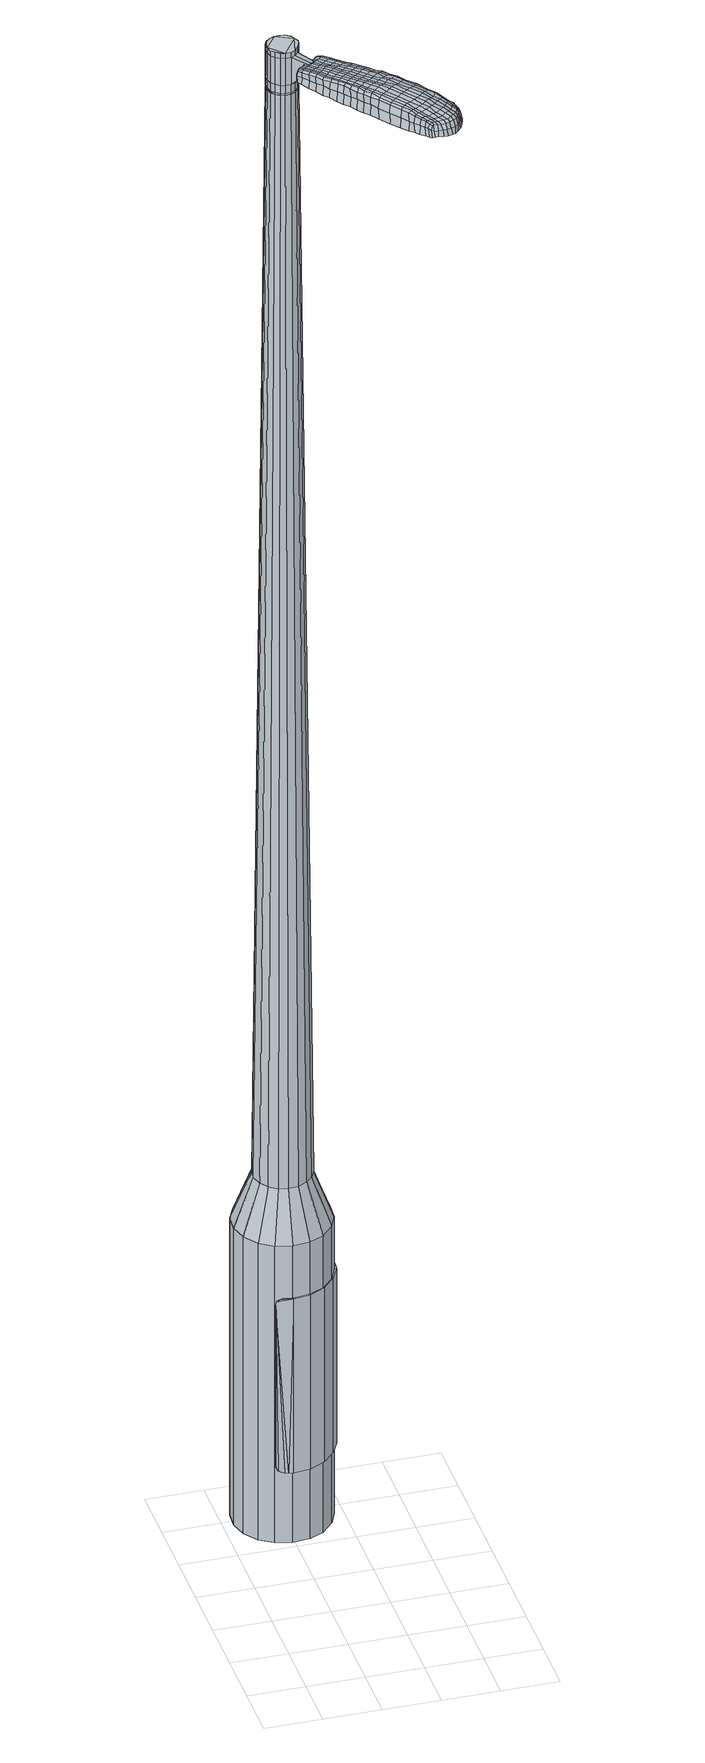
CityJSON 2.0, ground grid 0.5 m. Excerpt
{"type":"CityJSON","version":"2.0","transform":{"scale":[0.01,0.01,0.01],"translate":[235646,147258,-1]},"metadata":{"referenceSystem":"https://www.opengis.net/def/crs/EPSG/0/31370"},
"CityObjects":{
"object1":{"type":"GenericCityObject","attributes":{"cluster":424,"mean_distance_to_centroid":0.169,"new_centroid_x":235646.49,"new_centroid_y":147260.49,"mean_distance_to_camera":10.7,"H1":9.92,"H2":9.66,"Z_final":113.15,"cluster2":-1,"proj_x":235642.18,"proj_y":147263.6,"id_line":65070,"bearing_l":35.85,"distance":5.31,"orientation":"right","G_obj":305.85},"geometry":[{"type":"MultiSurface","lod":"2","boundaries":[[[0,1,2,3]],[[1,4,5,2]],[[4,6,7,5]],[[6,8,9,7]],[[8,10,11,9]],[[10,12,13,11]],[[12,14,15,13]],[[14,16,17,15]],[[16,18,19,17]],[[18,20,21,19]],[[20,22,23,21]],[[22,24,25,23]],[[24,26,27,25]],[[26,28,29,27]],[[28,30,31,29]],[[30,32,33,31]],[[32,34,35,33]],[[34,0,3,35]],[[36,37,38,39]],[[38,40,41,42]],[[41,43,42]],[[42,44,45,46]],[[45,47,46]],[[46,48,49,50]],[[49,51,50]],[[42,46,50,38]],[[50,52,39,38]],[[53,36,39]],[[2,5,7,35]],[[7,9,11,15]],[[11,13,15]],[[15,17,19,23]],[[19,21,23]],[[23,25,27,31]],[[27,29,31]],[[15,23,31,7]],[[31,33,35,7]],[[3,2,35]],[[1,0,54,55]],[[0,34,56,54]],[[34,32,57,56]],[[32,30,58,57]],[[30,28,59,58]],[[28,26,60,59]],[[26,24,61,60]],[[24,22,62,61]],[[22,20,63,62]],[[20,18,64,63]],[[18,16,65,64]],[[16,14,66,65]],[[14,12,67,66]],[[12,10,68,67]],[[10,8,69,68]],[[8,6,70,69]],[[6,4,71,70]],[[4,1,55,71]],[[55,54,72,73]],[[54,56,74,72]],[[56,57,75,74]],[[57,58,76,75]],[[58,59,77,76]],[[59,60,78,77]],[[60,61,79,78]],[[61,62,80,79]],[[62,63,81,80]],[[63,64,82,81]],[[64,65,83,82]],[[65,66,84,83]],[[66,67,85,84]],[[67,68,86,85]],[[68,69,87,86]],[[69,70,88,87]],[[70,71,89,88]],[[71,55,73,89]],[[90,91,92,93]],[[74,94,91,90]],[[75,95,94,74]],[[96,97,95,75]],[[77,98,97,96]],[[99,100,98,77]],[[101,102,100,99]],[[103,104,102,101]],[[81,105,104,103]],[[106,107,105,81]],[[108,109,107,106]],[[110,111,109,108]],[[85,112,111,110]],[[113,114,112,85]],[[87,115,114,113]],[[116,117,115,87]],[[89,118,117,116]],[[93,92,118,89]],[[119,120,121,122]],[[123,119,122,124]],[[125,123,124,126]],[[127,125,126,128]],[[129,127,128,130]],[[131,129,130,132]],[[133,131,132,134]],[[135,133,134,136]],[[137,135,136,138]],[[139,137,138,140]],[[141,139,140,142]],[[143,141,142,144]],[[145,143,144,146]],[[147,145,146,148]],[[149,147,148,150]],[[151,149,150,152]],[[73,72,90,93]],[[72,74,90]],[[76,96,75]],[[76,77,96]],[[78,99,77]],[[78,79,101,99]],[[79,80,103,101]],[[80,81,103]],[[82,106,81]],[[82,83,108,106]],[[83,84,110,108]],[[84,85,110]],[[86,113,85]],[[86,87,113]],[[88,116,87]],[[88,89,116]],[[73,93,89]],[[153,154,92,91]],[[154,118,92]],[[155,117,118]],[[155,115,117]],[[156,114,115]],[[156,112,114]],[[157,111,112]],[[157,158,109,111]],[[158,159,107,109]],[[159,105,107]],[[160,104,105]],[[160,161,102,104]],[[161,162,100,102]],[[162,98,100]],[[163,97,98]],[[163,95,97]],[[153,91,94]],[[39,52,151,164]],[[154,153,165,152]],[[53,39,164,120]],[[153,94,121,165]],[[36,53,120,119]],[[94,95,122,121]],[[37,36,119,123]],[[95,163,124,122]],[[38,37,123,125]],[[163,98,126,124]],[[40,38,125,127]],[[98,162,128,126]],[[41,40,127,129]],[[162,161,130,128]],[[43,41,129,131]],[[161,160,132,130]],[[42,43,131,133]],[[160,105,134,132]],[[44,42,133,135]],[[105,159,136,134]],[[45,44,135,137]],[[159,158,138,136]],[[47,45,137,139]],[[158,157,140,138]],[[46,47,139,141]],[[157,112,142,140]],[[48,46,141,143]],[[112,156,144,142]],[[49,48,143,145]],[[156,115,146,144]],[[51,49,145,147]],[[115,155,148,146]],[[50,51,147,149]],[[155,118,150,148]],[[52,50,149,151]],[[118,154,152,150]],[[151,152,166,167]],[[152,165,168,166]],[[165,121,169,168]],[[121,120,170,169]],[[120,164,171,170]],[[164,151,167,171]],[[172,173,174,175]],[[176,172,175,177]],[[172,176,178,179]],[[173,172,179,180]],[[181,182,183,184]],[[185,181,184,186]],[[181,185,187,188]],[[182,181,188,189]],[[190,191,192,193]],[[194,190,193,195]],[[190,194,196,197]],[[191,190,197,198]],[[199,200,201,202]],[[203,199,202,204]],[[199,203,205,206]],[[200,199,206,207]],[[208,209,210,211]],[[212,208,211,213]],[[208,212,214,215]],[[209,208,215,216]],[[217,218,219,220]],[[221,217,220,222]],[[217,221,223,224]],[[218,217,224,225]],[[226,227,228,229]],[[218,226,229,219]],[[226,218,225,230]],[[227,226,230,231]],[[232,233,234,235]],[[227,232,235,228]],[[232,227,231,236]],[[233,232,236,237]],[[238,176,177,239]],[[233,238,239,234]],[[238,233,237,240]],[[176,238,240,178]],[[241,242,243,244]],[[245,241,244,246]],[[241,245,247,248]],[[242,241,248,249]],[[250,251,252,253]],[[242,250,253,243]],[[250,242,249,254]],[[251,250,254,255]],[[256,257,258,259]],[[251,256,259,252]],[[256,251,255,260]],[[257,256,260,261]],[[262,263,264,265]],[[257,262,265,258]],[[262,257,261,266]],[[263,262,266,267]],[[268,173,180,269]],[[263,268,269,264]],[[268,263,267,270]],[[173,268,270,174]],[[271,272,273,274]],[[275,271,274,276]],[[271,275,277,278]],[[272,271,278,279]],[[280,281,282,283]],[[272,280,283,273]],[[280,272,279,284]],[[281,280,284,285]],[[286,287,288,289]],[[281,286,289,282]],[[286,281,285,290]],[[287,286,290,291]],[[292,185,186,293]],[[287,292,293,288]],[[292,287,291,294]],[[185,292,294,187]],[[295,296,297,298]],[[299,295,298,300]],[[295,299,301,302]],[[296,295,302,303]],[[304,305,306,307]],[[296,304,307,297]],[[304,296,303,308]],[[305,304,308,309]],[[310,311,312,313]],[[305,310,313,306]],[[310,305,309,314]],[[311,310,314,315]],[[316,317,318,319]],[[311,316,319,312]],[[316,311,315,320]],[[317,316,320,321]],[[322,182,189,323]],[[317,322,323,318]],[[322,317,321,324]],[[182,322,324,183]],[[325,211,210,326]],[[327,325,326,328]],[[325,327,329,330]],[[211,325,330,213]],[[331,327,328,332]],[[333,331,332,334]],[[331,333,335,336]],[[327,331,336,329]],[[337,333,334,338]],[[339,337,338,340]],[[337,339,341,342]],[[333,337,342,335]],[[343,339,340,344]],[[345,343,344,346]],[[343,345,347,348]],[[339,343,348,341]],[[349,345,346,350]],[[200,349,350,201]],[[349,200,207,351]],[[345,349,351,347]],[[352,353,198,197]],[[354,352,197,196]],[[352,354,355,356]],[[353,352,356,357]],[[358,359,357,356]],[[360,358,356,355]],[[358,360,361,362]],[[359,358,362,363]],[[364,365,363,362]],[[366,364,362,361]],[[364,366,367,368]],[[365,364,368,369]],[[370,371,369,368]],[[372,370,368,367]],[[370,372,205,203]],[[371,370,203,204]],[[373,374,375,376]],[[275,373,376,277]],[[373,275,276,377]],[[374,373,377,378]],[[379,194,195,380]],[[374,379,380,375]],[[379,374,378,381]],[[194,379,381,196]],[[382,383,384,385]],[[221,382,385,223]],[[382,221,222,386]],[[383,382,386,387]],[[388,389,390,391]],[[383,388,391,384]],[[388,383,387,392]],[[389,388,392,393]],[[394,191,198,395]],[[389,394,395,390]],[[394,389,393,396]],[[191,394,396,192]],[[397,398,399,400]],[[179,397,400,180]],[[397,179,178,401]],[[398,397,401,402]],[[403,404,405,406]],[[398,403,406,399]],[[403,398,402,407]],[[404,403,407,408]],[[409,202,201,410]],[[404,409,410,405]],[[409,404,408,411]],[[202,409,411,204]],[[412,413,414,415]],[[184,412,415,186]],[[412,184,183,416]],[[413,412,416,417]],[[418,206,205,419]],[[413,418,419,414]],[[418,413,417,420]],[[206,418,420,207]],[[421,422,423,424]],[[299,421,424,301]],[[421,299,300,425]],[[422,421,425,426]],[[427,212,213,428]],[[422,427,428,423]],[[427,422,426,429]],[[212,427,429,214]],[[430,431,432,433]],[[245,430,433,247]],[[430,245,246,434]],[[431,430,434,435]],[[436,437,438,439]],[[431,436,439,432]],[[436,431,435,440]],[[437,436,440,441]],[[442,209,216,443]],[[437,442,443,438]],[[442,437,441,444]],[[209,442,444,210]],[[445,446,435,434]],[[244,445,434,246]],[[445,244,243,447]],[[446,445,447,448]],[[449,450,441,440]],[[446,449,440,435]],[[449,446,448,451]],[[450,449,451,452]],[[453,326,210,444]],[[450,453,444,441]],[[453,450,452,454]],[[326,453,454,328]],[[455,456,457,458]],[[302,455,458,303]],[[455,302,301,424]],[[456,455,424,423]],[[459,330,329,460]],[[456,459,460,457]],[[459,456,423,428]],[[330,459,428,213]],[[461,462,448,447]],[[253,461,447,243]],[[461,253,252,463]],[[462,461,463,464]],[[465,466,452,451]],[[462,465,451,448]],[[465,462,464,467]],[[466,465,467,468]],[[469,332,328,454]],[[466,469,454,452]],[[469,466,468,470]],[[332,469,470,334]],[[471,472,473,474]],[[308,471,474,309]],[[471,308,303,458]],[[472,471,458,457]],[[475,336,335,476]],[[472,475,476,473]],[[475,472,457,460]],[[336,475,460,329]],[[477,478,464,463]],[[259,477,463,252]],[[477,259,258,479]],[[478,477,479,480]],[[481,482,468,467]],[[478,481,467,464]],[[481,478,480,483]],[[482,481,483,484]],[[485,338,334,470]],[[482,485,470,468]],[[485,482,484,486]],[[338,485,486,340]],[[487,488,489,490]],[[314,487,490,315]],[[487,314,309,474]],[[488,487,474,473]],[[491,342,341,492]],[[488,491,492,489]],[[491,488,473,476]],[[342,491,476,335]],[[493,494,480,479]],[[265,493,479,258]],[[493,265,264,495]],[[494,493,495,496]],[[497,498,484,483]],[[494,497,483,480]],[[497,494,496,499]],[[498,497,499,500]],[[501,344,340,486]],[[498,501,486,484]],[[501,498,500,502]],[[344,501,502,346]],[[503,504,505,506]],[[320,503,506,321]],[[503,320,315,490]],[[504,503,490,489]],[[507,348,347,508]],[[504,507,508,505]],[[507,504,489,492]],[[348,507,492,341]],[[509,510,496,495]],[[269,509,495,264]],[[509,269,180,400]],[[510,509,400,399]],[[511,512,500,499]],[[510,511,499,496]],[[511,510,399,406]],[[512,511,406,405]],[[513,350,346,502]],[[512,513,502,500]],[[513,512,405,410]],[[350,513,410,201]],[[514,515,417,416]],[[324,514,416,183]],[[514,324,321,506]],[[515,514,506,505]],[[516,351,207,420]],[[515,516,420,417]],[[516,515,505,508]],[[351,516,508,347]],[[517,518,378,377]],[[274,517,377,276]],[[517,274,273,519]],[[518,517,519,520]],[[521,354,196,381]],[[518,521,381,378]],[[521,518,520,522]],[[354,521,522,355]],[[523,524,525,526]],[[224,523,526,225]],[[523,224,223,385]],[[524,523,385,384]],[[527,528,529,530]],[[524,527,530,525]],[[527,524,384,391]],[[528,527,391,390]],[[531,353,357,532]],[[528,531,532,529]],[[531,528,390,395]],[[353,531,395,198]],[[533,534,520,519]],[[283,533,519,273]],[[533,283,282,535]],[[534,533,535,536]],[[537,360,355,522]],[[534,537,522,520]],[[537,534,536,538]],[[360,537,538,361]],[[539,540,541,542]],[[230,539,542,231]],[[539,230,225,526]],[[540,539,526,525]],[[543,544,545,546]],[[540,543,546,541]],[[543,540,525,530]],[[544,543,530,529]],[[547,359,363,548]],[[544,547,548,545]],[[547,544,529,532]],[[359,547,532,357]],[[549,550,536,535]],[[289,549,535,282]],[[549,289,288,551]],[[550,549,551,552]],[[553,366,361,538]],[[550,553,538,536]],[[553,550,552,554]],[[366,553,554,367]],[[555,556,557,558]],[[236,555,558,237]],[[555,236,231,542]],[[556,555,542,541]],[[559,560,561,562]],[[556,559,562,557]],[[559,556,541,546]],[[560,559,546,545]],[[563,365,369,564]],[[560,563,564,561]],[[563,560,545,548]],[[365,563,548,363]],[[565,566,552,551]],[[293,565,551,288]],[[565,293,186,415]],[[566,565,415,414]],[[567,372,367,554]],[[566,567,554,552]],[[567,566,414,419]],[[372,567,419,205]],[[568,569,402,401]],[[240,568,401,178]],[[568,240,237,558]],[[569,568,558,557]],[[570,571,408,407]],[[569,570,407,402]],[[570,569,557,562]],[[571,570,562,561]],[[572,371,204,411]],[[571,572,411,408]],[[572,571,561,564]],[[371,572,564,369]],[[573,574,575,576]],[[576,575,577,578]],[[579,577,575,580]],[[580,575,574,581]],[[582,583,584,585]],[[585,584,586,587]],[[588,586,584,589]],[[589,584,583,590]],[[591,592,593,594]],[[594,593,595,596]],[[597,595,593,598]],[[598,593,592,599]],[[600,601,602,603]],[[603,602,604,605]],[[606,604,602,607]],[[607,602,601,608]],[[609,610,611,612]],[[612,611,613,614]],[[615,613,611,616]],[[616,611,610,617]],[[618,619,620,621]],[[621,620,622,623]],[[624,622,620,625]],[[625,620,619,626]],[[627,628,629,630]],[[630,629,619,618]],[[626,619,629,631]],[[631,629,628,632]],[[633,634,635,636]],[[636,635,628,627]],[[632,628,635,637]],[[637,635,634,638]],[[578,577,639,640]],[[640,639,634,633]],[[638,634,639,641]],[[641,639,577,579]],[[642,643,644,645]],[[645,644,646,647]],[[648,646,644,649]],[[649,644,643,650]],[[651,652,653,654]],[[654,653,643,642]],[[650,643,653,655]],[[655,653,652,656]],[[657,658,659,660]],[[660,659,652,651]],[[656,652,659,661]],[[661,659,658,662]],[[663,664,665,666]],[[666,665,658,657]],[[662,658,665,667]],[[667,665,664,668]],[[581,574,669,670]],[[670,669,664,663]],[[668,664,669,671]],[[671,669,574,573]],[[672,673,674,675]],[[675,674,676,677]],[[678,676,674,679]],[[679,674,673,680]],[[681,682,683,684]],[[684,683,673,672]],[[680,673,683,685]],[[685,683,682,686]],[[687,688,689,690]],[[690,689,682,681]],[[686,682,689,691]],[[691,689,688,692]],[[587,586,693,694]],[[694,693,688,687]],[[692,688,693,695]],[[695,693,586,588]],[[696,697,698,699]],[[699,698,700,701]],[[702,700,698,703]],[[703,698,697,704]],[[705,706,707,708]],[[708,707,697,696]],[[704,697,707,709]],[[709,707,706,710]],[[711,712,713,714]],[[714,713,706,705]],[[710,706,713,715]],[[715,713,712,716]],[[717,718,719,720]],[[720,719,712,711]],[[716,712,719,721]],[[721,719,718,722]],[[590,583,723,724]],[[724,723,718,717]],[[722,718,723,725]],[[725,723,583,582]],[[609,612,726,727]],[[727,726,728,729]],[[730,728,726,170]],[[170,726,612,614]],[[729,728,731,732]],[[732,731,733,734]],[[735,733,731,736]],[[736,731,728,730]],[[734,733,737,738]],[[738,737,739,740]],[[741,739,737,742]],[[742,737,733,735]],[[740,739,743,744]],[[744,743,745,746]],[[747,745,743,748]],[[748,743,739,741]],[[746,745,749,750]],[[750,749,601,600]],[[608,601,749,751]],[[751,749,745,747]],[[599,752,753,598]],[[598,753,754,597]],[[755,754,753,756]],[[756,753,752,757]],[[757,758,759,756]],[[756,759,760,755]],[[761,760,759,762]],[[762,759,758,763]],[[763,764,765,762]],[[762,765,766,761]],[[767,766,765,768]],[[768,765,764,769]],[[769,770,771,768]],[[768,771,772,767]],[[606,772,771,604]],[[604,771,770,605]],[[773,774,775,776]],[[776,775,676,678]],[[677,676,775,777]],[[777,775,774,778]],[[596,595,779,780]],[[780,779,774,773]],[[778,774,779,781]],[[781,779,595,597]],[[782,783,784,785]],[[785,784,622,624]],[[623,622,784,786]],[[786,784,783,787]],[[788,789,790,791]],[[791,790,783,782]],[[787,783,790,792]],[[792,790,789,793]],[[599,592,794,795]],[[795,794,789,788]],[[793,789,794,796]],[[796,794,592,591]],[[797,798,799,800]],[[800,799,580,581]],[[579,580,799,801]],[[801,799,798,802]],[[803,804,805,806]],[[806,805,798,797]],[[802,798,805,807]],[[807,805,804,808]],[[600,603,809,810]],[[810,809,804,803]],[[808,804,809,811]],[[811,809,603,605]],[[812,813,814,815]],[[815,814,585,587]],[[582,585,814,816]],[[816,814,813,817]],[[606,607,818,819]],[[819,818,813,812]],[[817,813,818,820]],[[820,818,607,608]],[[821,822,823,824]],[[824,823,700,702]],[[701,700,823,825]],[[825,823,822,826]],[[614,613,827,828]],[[828,827,822,821]],[[826,822,827,829]],[[829,827,613,615]],[[830,831,832]],[[832,831,646,648]],[[647,646,831,833]],[[833,831,830,834]],[[835,836,837,838]],[[838,837,830,832]],[[834,830,837,839]],[[839,837,836,840]],[[617,610,841,842]],[[842,841,836,835]],[[840,836,841,843]],[[843,841,610,609]],[[834,844,833]],[[833,844,645,647]],[[642,645,844,845]],[[845,844,846]],[[840,847,848,839]],[[839,848,844,834]],[[846,844,848,849]],[[849,848,847,850]],[[609,727,167,843]],[[843,167,847,840]],[[850,847,167,851]],[[851,167,727,729]],[[852,853,854,855]],[[855,854,703,704]],[[702,703,854,824]],[[824,854,853,821]],[[730,170,856,857]],[[857,856,853,852]],[[821,853,856,828]],[[828,856,170,614]],[[846,858,845]],[[845,858,654,642]],[[651,654,858,859]],[[850,860,861,849]],[[849,861,858,846]],[[859,858,861,862]],[[862,861,860,863]],[[729,732,864,851]],[[851,864,860,850]],[[863,860,864,865]],[[865,864,732,734]],[[866,867,868,869]],[[869,868,709,710]],[[704,709,868,855]],[[855,868,867,852]],[[735,736,870,871]],[[871,870,867,866]],[[852,867,870,857]],[[857,870,736,730]],[[872,873,859]],[[859,873,660,651]],[[657,660,873,874]],[[874,873,872,875]],[[863,876,877,862]],[[862,877,872,859]],[[875,872,877,878]],[[878,877,876,879]],[[734,738,880,865]],[[865,880,876,863]],[[879,876,880,881]],[[881,880,738,740]],[[882,883,884,885]],[[885,884,715,716]],[[710,715,884,869]],[[869,884,883,866]],[[741,742,886,887]],[[887,886,883,882]],[[866,883,886,871]],[[871,886,742,735]],[[875,888,889,874]],[[874,889,666,657]],[[663,666,889,890]],[[890,889,888,891]],[[879,892,893,878]],[[878,893,888,875]],[[891,888,893,894]],[[894,893,892,895]],[[740,744,896,881]],[[881,896,892,879]],[[895,892,896,897]],[[897,896,744,746]],[[898,899,900,901]],[[901,900,721,722]],[[716,721,900,885]],[[885,900,899,882]],[[747,748,902,903]],[[903,902,899,898]],[[882,899,902,887]],[[887,902,748,741]],[[891,904,905,890]],[[890,905,670,663]],[[581,670,905,800]],[[800,905,904,797]],[[895,906,907,894]],[[894,907,904,891]],[[797,904,907,806]],[[806,907,906,803]],[[746,750,908,897]],[[897,908,906,895]],[[803,906,908,810]],[[810,908,750,600]],[[817,909,910,816]],[[816,910,725,582]],[[722,725,910,901]],[[901,910,909,898]],[[608,751,911,820]],[[820,911,909,817]],[[898,909,911,903]],[[903,911,751,747]],[[778,912,913,777]],[[777,913,675,677]],[[672,675,913,914]],[[914,913,912,915]],[[597,754,916,781]],[[781,916,912,778]],[[915,912,916,917]],[[917,916,754,755]],[[918,919,920,921]],[[921,920,625,626]],[[624,625,920,785]],[[785,920,919,782]],[[922,923,924,925]],[[925,924,919,918]],[[782,919,924,791]],[[791,924,923,788]],[[757,752,926,927]],[[927,926,923,922]],[[788,923,926,795]],[[795,926,752,599]],[[915,928,929,914]],[[914,929,684,672]],[[681,684,929,930]],[[930,929,928,931]],[[755,760,932,917]],[[917,932,928,915]],[[931,928,932,933]],[[933,932,760,761]],[[934,935,936,937]],[[937,936,631,632]],[[626,631,936,921]],[[921,936,935,918]],[[938,939,940,941]],[[941,940,935,934]],[[918,935,940,925]],[[925,940,939,922]],[[763,758,942,943]],[[943,942,939,938]],[[922,939,942,927]],[[927,942,758,757]],[[931,944,945,930]],[[930,945,690,681]],[[687,690,945,946]],[[946,945,944,947]],[[761,766,948,933]],[[933,948,944,931]],[[947,944,948,949]],[[949,948,766,767]],[[950,951,952,953]],[[953,952,637,638]],[[632,637,952,937]],[[937,952,951,934]],[[954,955,956,957]],[[957,956,951,950]],[[934,951,956,941]],[[941,956,955,938]],[[769,764,958,959]],[[959,958,955,954]],[[938,955,958,943]],[[943,958,764,763]],[[947,960,961,946]],[[946,961,694,687]],[[587,694,961,815]],[[815,961,960,812]],[[767,772,962,949]],[[949,962,960,947]],[[812,960,962,819]],[[819,962,772,606]],[[802,963,964,801]],[[801,964,641,579]],[[638,641,964,953]],[[953,964,963,950]],[[808,965,966,807]],[[807,966,963,802]],[[950,963,966,957]],[[957,966,965,954]],[[605,770,967,811]],[[811,967,965,808]],[[954,965,967,959]],[[959,967,770,769]],[[573,576,175,174]],[[576,578,177,175]],[[588,589,188,187]],[[589,590,189,188]],[[591,594,193,192]],[[594,596,195,193]],[[615,616,215,214]],[[616,617,216,215]],[[618,621,220,219]],[[621,623,222,220]],[[627,630,229,228]],[[630,618,219,229]],[[633,636,235,234]],[[636,627,228,235]],[[578,640,239,177]],[[640,633,234,239]],[[648,649,248,247]],[[649,650,249,248]],[[650,655,254,249]],[[655,656,255,254]],[[656,661,260,255]],[[661,662,261,260]],[[662,667,266,261]],[[667,668,267,266]],[[668,671,270,267]],[[671,573,174,270]],[[678,679,278,277]],[[679,680,279,278]],[[680,685,284,279]],[[685,686,285,284]],[[686,691,290,285]],[[691,692,291,290]],[[692,695,294,291]],[[695,588,187,294]],[[696,699,298,297]],[[699,701,300,298]],[[705,708,307,306]],[[708,696,297,307]],[[711,714,313,312]],[[714,705,306,313]],[[717,720,319,318]],[[720,711,312,319]],[[590,724,323,189]],[[724,717,318,323]],[[773,776,376,375]],[[776,678,277,376]],[[596,780,380,195]],[[780,773,375,380]],[[623,786,386,222]],[[786,787,387,386]],[[787,792,392,387]],[[792,793,393,392]],[[793,796,396,393]],[[796,591,192,396]],[[701,825,425,300]],[[825,826,426,425]],[[826,829,429,426]],[[829,615,214,429]],[[832,433,432]],[[832,648,247,433]],[[835,838,439,438]],[[838,832,432,439]],[[617,842,443,216]],[[842,835,438,443]],[[968,969,970,971]],[[972,973,971,970]],[[974,975,976,977]],[[978,979,980,981]],[[969,982,983,970]],[[984,972,970,983]],[[985,974,977,986]],[[987,988,979,978]],[[982,989,990,983]],[[990,991,984,983]],[[992,985,986,993]],[[994,988,987,995]],[[989,996,997,990]],[[997,998,991,990]],[[999,992,993,1000]],[[1001,994,995,1002]],[[1003,1004,1005,1006]],[[1007,1008,1004,1003]],[[1007,1009,1010,1008]],[[1009,1011,1012,1010]],[[1013,1014,1015,1016]],[[1017,1018,1014,1013]],[[1019,1020,1018,1017]],[[1021,1022,1020,1019]],[[1016,1005,1004,1013]],[[1013,1004,1008,1017]],[[1008,1010,1019,1017]],[[1010,1012,1021,1019]],[[977,976,973,972]],[[986,977,972,984]],[[991,993,986,984]],[[998,1000,993,991]],[[978,981,975,974]],[[987,978,974,985]],[[995,987,985,992]],[[1002,995,992,999]],[[979,1003,1006,980]],[[988,1007,1003,979]],[[1009,1007,988,994]],[[1011,1009,994,1001]],[[1023,1024,1025,1026]],[[1025,1027,1028,1029]],[[1025,1029,1030,1031]],[[1025,1031,1026]],[[1032,1023,1026,1033]],[[1034,1033,1026,1035]],[[1036,1035,1026]],[[1037,1025,1024,1038]],[[1039,1037,1038,1040]],[[1041,1039,1040,1042]],[[1043,1041,1042,1044]],[[1045,1043,1044,1046]],[[1046,1047,1048,1049]],[[1046,1049,1050,1051]],[[1046,1051,1052,1053]],[[1052,1054,1055,1056]],[[1052,1056,1057,1058]],[[1052,1058,1053]],[[1046,1053,1045]],[[1059,1060,1024,1023]],[[1061,1062,1027,1025]],[[1063,1064,1036,1026]],[[1060,1065,1038,1024]],[[1066,1061,1025,1037]],[[1065,1067,1040,1038]],[[1068,1066,1037,1039]],[[1067,1069,1042,1040]],[[1070,1068,1039,1041]],[[1069,1071,1044,1042]],[[1072,1070,1041,1043]],[[1071,1073,1046,1044]],[[1074,1072,1043,1045]],[[1073,1075,1047,1046]],[[1076,1077,1054,1052]],[[1078,1074,1045,1053]],[[1048,1047,1075,1079]],[[1049,1048,1079,1080]],[[1050,1049,1080,1081]],[[1051,1050,1081,1082]],[[1052,1051,1082,1076]],[[1083,1059,1023,1032]],[[1084,1083,1032,1033]],[[1085,1084,1033,1034]],[[1086,1085,1034,1035]],[[1064,1086,1035,1036]],[[1028,1027,1062,1087]],[[1055,1054,1077,1088]],[[1029,1028,1087,1089]],[[1030,1029,1089,1090]],[[1031,1030,1090,1091]],[[1026,1031,1091,1063]],[[1056,1055,1088,1092]],[[1057,1056,1092,1093]],[[1058,1057,1093,1094]],[[1053,1058,1094,1078]]]}]}
},
"vertices":[
[76,214,384],[63,208,384],[63,208,96],[76,214,96],[48,206,384],[48,206,96],[34,210,384],[34,210,96],[22,218,384],[22,218,96],[13,230,384],[13,230,96],[9,244,384],[9,244,96],[10,259,384],[10,259,96],[16,272,384],[16,272,96],[26,283,384],[26,283,96],[40,289,384],[40,289,96],[54,290,384],[54,290,96],[69,287,384],[69,287,96],[81,279,384],[81,279,96],[89,267,384],[89,267,96],[93,253,384],[93,253,96],[92,238,384],[92,238,96],[86,225,384],[86,225,96],[64,245,1524],[65,250,1524],[63,254,1524],[59,237,1524],[61,258,1524],[57,261,1524],[48,261,1524],[52,262,1524],[43,259,1524],[40,256,1524],[38,247,1524],[38,252,1524],[39,242,1524],[42,239,1524],[50,235,1524],[46,236,1524],[55,235,1524],[62,241,1524],[66,228,429],[58,224,429],[72,234,429],[76,242,429],[76,251,429],[74,259,429],[69,266,429],[62,271,429],[53,273,429],[44,273,429],[36,269,429],[30,262,429],[27,254,429],[26,246,429],[29,237,429],[34,230,429],[41,225,429],[49,223,429],[59,237,1483],[55,235,1483],[62,241,1483],[64,245,1483],[65,250,1483],[63,254,1483],[61,258,1483],[57,261,1483],[52,262,1483],[48,261,1483],[43,259,1483],[40,256,1483],[38,252,1483],[38,247,1483],[39,242,1483],[42,239,1483],[46,236,1483],[50,235,1483],[59,238,1483],[59,238,1485],[55,236,1485],[55,236,1483],[62,241,1485],[64,245,1485],[64,250,1483],[64,250,1485],[63,254,1485],[60,258,1483],[60,258,1485],[56,260,1483],[56,260,1485],[52,261,1483],[52,261,1485],[48,261,1485],[44,259,1483],[44,259,1485],[41,255,1483],[41,255,1485],[39,251,1483],[39,251,1485],[38,247,1485],[40,243,1483],[40,243,1485],[42,239,1485],[46,237,1483],[46,237,1485],[50,235,1485],[64,245,1519],[62,241,1519],[62,241,1493],[64,245,1493],[65,250,1519],[65,250,1493],[63,254,1519],[63,254,1493],[61,258,1519],[61,258,1493],[57,261,1519],[57,261,1493],[52,262,1519],[52,262,1493],[48,261,1519],[48,261,1493],[43,259,1519],[43,259,1493],[40,256,1519],[40,256,1493],[38,252,1519],[38,252,1493],[38,247,1519],[38,247,1493],[39,242,1519],[39,242,1493],[42,239,1519],[42,239,1493],[46,236,1519],[46,236,1493],[50,235,1519],[50,235,1493],[55,235,1519],[55,235,1493],[59,237,1485],[55,235,1485],[46,236,1485],[39,242,1485],[38,252,1485],[40,256,1485],[43,259,1485],[52,262,1485],[57,261,1485],[61,258,1485],[65,250,1485],[59,237,1519],[59,237,1493],[67,220,1513],[67,220,1518],[70,222,1513],[73,224,1513],[73,224,1518],[70,222,1518],[98,151,1519],[94,157,1518],[93,155,1509],[97,149,1510],[102,144,1519],[102,142,1510],[103,145,1526],[98,152,1525],[94,158,1525],[129,173,1519],[125,179,1518],[123,179,1525],[127,173,1525],[134,166,1519],[132,166,1526],[136,166,1510],[131,173,1510],[127,179,1509],[158,103,1519],[155,101,1519],[155,100,1513],[158,103,1513],[160,107,1519],[161,106,1513],[159,108,1524],[157,105,1524],[154,103,1524],[114,163,1530],[110,169,1529],[107,167,1529],[112,161,1530],[120,156,1531],[117,154,1531],[123,158,1530],[117,166,1530],[113,171,1529],[67,229,1512],[65,227,1512],[65,226,1517],[67,228,1517],[69,230,1512],[70,229,1517],[70,230,1506],[67,228,1506],[65,226,1506],[133,104,1519],[131,106,1519],[131,104,1512],[133,102,1512],[135,102,1518],[135,100,1512],[136,103,1522],[134,104,1523],[132,107,1524],[128,110,1519],[124,114,1519],[124,112,1512],[127,108,1512],[129,111,1524],[125,115,1525],[121,118,1519],[116,125,1519],[115,123,1511],[120,117,1511],[121,120,1526],[117,126,1526],[109,134,1519],[109,132,1510],[110,136,1526],[58,213,1513],[62,207,1513],[62,208,1518],[58,214,1517],[55,218,1512],[56,218,1516],[55,217,1506],[57,212,1507],[61,205,1507],[66,200,1514],[70,194,1515],[70,195,1520],[66,202,1519],[65,199,1507],[69,192,1507],[74,188,1515],[78,181,1516],[79,183,1522],[75,189,1521],[73,186,1508],[77,179,1508],[82,175,1517],[86,169,1517],[86,170,1524],[83,177,1523],[81,173,1508],[85,167,1509],[90,163,1518],[90,164,1524],[89,161,1509],[163,124,1519],[161,127,1519],[160,126,1524],[162,123,1523],[164,121,1518],[163,122,1522],[165,122,1512],[164,124,1512],[163,127,1512],[159,131,1519],[156,136,1519],[154,136,1525],[157,131,1524],[160,131,1512],[158,136,1512],[153,141,1519],[148,147,1519],[146,147,1526],[151,141,1526],[154,141,1511],[150,147,1511],[141,157,1519],[140,157,1526],[143,157,1510],[82,231,1513],[87,225,1513],[89,225,1507],[84,230,1507],[79,235,1512],[80,235,1506],[79,234,1516],[81,230,1517],[86,225,1518],[92,219,1514],[97,213,1515],[98,213,1507],[94,219,1507],[91,219,1519],[95,213,1520],[102,207,1515],[106,201,1516],[108,201,1508],[103,207,1508],[100,207,1521],[105,201,1522],[111,196,1517],[115,190,1517],[117,190,1509],[113,196,1508],[109,196,1523],[114,190,1524],[120,184,1518],[122,184,1509],[118,184,1524],[71,223,1519],[69,222,1519],[75,217,1520],[73,216,1520],[77,219,1520],[73,225,1519],[79,211,1522],[77,210,1522],[84,205,1523],[82,204,1523],[86,207,1523],[82,213,1521],[88,199,1524],[86,198,1524],[93,193,1525],[90,192,1525],[95,195,1525],[91,201,1524],[97,187,1526],[94,185,1526],[101,181,1527],[99,179,1527],[104,183,1527],[100,189,1526],[106,175,1528],[103,173,1528],[108,177,1528],[155,107,1527],[152,105,1527],[158,110,1526],[155,114,1527],[152,111,1528],[149,109,1528],[149,116,1529],[146,114,1529],[152,119,1528],[147,125,1530],[144,122,1530],[141,120,1530],[140,128,1531],[137,126,1531],[143,131,1530],[138,138,1531],[135,135,1531],[132,133,1531],[127,146,1531],[124,144,1531],[130,148,1531],[164,119,1518],[164,116,1519],[165,116,1513],[166,119,1513],[163,120,1523],[163,117,1523],[162,111,1519],[163,111,1513],[161,112,1524],[137,101,1518],[140,100,1518],[140,101,1523],[137,102,1523],[137,99,1513],[140,99,1513],[144,99,1519],[147,99,1519],[147,100,1524],[143,101,1523],[144,98,1513],[148,98,1513],[151,100,1519],[150,101,1524],[152,99,1513],[99,154,1528],[101,155,1528],[97,161,1528],[95,159,1527],[104,146,1528],[106,147,1529],[103,156,1529],[106,158,1530],[102,164,1529],[99,162,1528],[108,149,1529],[111,150,1530],[109,160,1530],[105,166,1529],[114,152,1531],[126,172,1528],[124,171,1529],[129,164,1529],[131,165,1528],[121,178,1527],[119,176,1528],[121,168,1529],[126,161,1530],[116,174,1528],[77,236,1512],[75,234,1512],[75,233,1517],[77,234,1517],[78,235,1506],[76,234,1506],[72,233,1512],[73,231,1517],[73,232,1506],[55,220,1512],[56,221,1512],[56,220,1506],[55,219,1506],[56,219,1517],[57,220,1517],[58,222,1512],[60,224,1512],[60,223,1506],[58,221,1506],[59,222,1517],[61,223,1517],[62,226,1512],[63,225,1506],[63,225,1517],[59,215,1519],[60,216,1519],[63,209,1520],[65,210,1520],[62,217,1519],[64,219,1519],[66,211,1520],[69,213,1520],[66,220,1519],[71,214,1520],[80,230,1519],[78,229,1519],[83,223,1520],[85,224,1520],[76,227,1519],[80,221,1520],[67,203,1521],[69,204,1521],[71,196,1522],[73,197,1522],[71,205,1521],[73,207,1521],[75,199,1522],[77,200,1523],[75,208,1522],[79,202,1523],[89,218,1521],[88,217,1521],[92,211,1522],[94,212,1522],[85,215,1521],[89,209,1522],[76,190,1523],[77,191,1523],[80,184,1524],[81,185,1524],[79,193,1523],[81,194,1524],[83,186,1525],[85,188,1525],[84,196,1524],[88,190,1525],[99,207,1523],[97,205,1523],[101,200,1524],[103,201,1524],[94,203,1524],[98,197,1525],[84,178,1525],[85,179,1525],[88,172,1526],[89,173,1526],[87,180,1526],[90,182,1526],[91,174,1527],[94,176,1527],[92,184,1526],[96,178,1527],[108,195,1525],[106,194,1525],[110,188,1526],[112,189,1526],[103,192,1526],[107,186,1527],[92,166,1527],[93,167,1527],[95,168,1527],[98,170,1528],[100,172,1528],[117,184,1527],[115,182,1527],[112,180,1528],[161,122,1525],[161,119,1525],[160,125,1526],[159,122,1526],[160,115,1526],[157,118,1527],[136,104,1525],[138,103,1525],[136,106,1526],[133,107,1525],[141,103,1525],[145,103,1526],[142,106,1527],[139,106,1526],[149,103,1526],[146,107,1527],[157,129,1526],[156,127,1527],[154,134,1527],[153,132,1528],[154,123,1528],[150,129,1529],[130,111,1526],[132,110,1527],[128,115,1528],[126,115,1527],[135,110,1527],[139,111,1528],[135,117,1529],[131,116,1528],[142,112,1528],[138,118,1530],[150,140,1528],[149,138,1529],[145,146,1528],[144,144,1529],[146,134,1529],[141,141,1530],[123,120,1528],[125,121,1528],[120,127,1529],[118,127,1528],[127,121,1529],[131,122,1530],[125,130,1530],[122,128,1530],[134,124,1530],[129,131,1531],[138,156,1529],[137,154,1529],[134,151,1530],[111,136,1528],[113,137,1529],[115,138,1530],[118,140,1530],[121,142,1531],[95,156,1509],[95,158,1518],[99,152,1518],[99,150,1509],[104,145,1519],[104,143,1510],[105,146,1525],[100,153,1525],[96,159,1525],[121,177,1525],[123,177,1518],[127,172,1518],[126,172,1525],[133,165,1519],[131,165,1525],[135,165,1510],[129,172,1509],[125,177,1509],[154,102,1513],[154,103,1519],[156,105,1519],[157,104,1513],[159,108,1519],[159,107,1513],[158,109,1524],[155,106,1524],[153,104,1524],[108,167,1528],[110,169,1528],[114,163,1529],[112,161,1529],[120,156,1529],[117,154,1529],[123,158,1529],[117,165,1529],[113,171,1528],[67,225,1516],[66,225,1512],[68,227,1512],[69,226,1516],[71,229,1512],[71,228,1516],[71,228,1506],[69,226,1506],[66,225,1506],[132,106,1512],[132,107,1519],[135,105,1518],[134,104,1512],[136,104,1518],[136,102,1512],[137,105,1522],[135,106,1523],[133,108,1523],[125,113,1512],[126,115,1519],[129,111,1519],[129,109,1512],[130,112,1524],[126,116,1525],[117,124,1511],[117,126,1519],[122,120,1519],[122,118,1511],[123,121,1525],[118,127,1526],[111,135,1519],[110,133,1510],[111,137,1526],[64,209,1518],[64,208,1513],[60,214,1513],[60,215,1517],[57,218,1512],[58,218,1515],[57,217,1506],[59,213,1506],[63,206,1507],[72,196,1520],[72,195,1514],[68,201,1514],[68,202,1519],[67,200,1507],[71,193,1507],[80,184,1522],[80,182,1516],[76,189,1515],[76,190,1521],[75,187,1508],[79,180,1508],[88,171,1523],[88,170,1517],[84,176,1516],[84,178,1522],[83,174,1508],[87,168,1508],[91,164,1517],[92,165,1524],[91,162,1509],[158,125,1523],[159,126,1519],[161,123,1518],[160,123,1523],[162,121,1518],[161,121,1522],[163,121,1512],[163,123,1512],[161,126,1512],[153,135,1525],[154,135,1519],[157,130,1519],[156,130,1524],[159,130,1512],[156,135,1512],[145,146,1526],[146,146,1519],[151,140,1519],[149,140,1525],[153,140,1511],[148,146,1511],[140,156,1519],[138,155,1526],[142,155,1510],[87,223,1507],[86,223,1513],[81,229,1513],[82,229,1506],[78,233,1512],[79,233,1506],[77,232,1515],[80,229,1517],[84,223,1518],[97,212,1507],[95,212,1514],[91,218,1514],[92,217,1507],[89,217,1519],[94,212,1520],[107,200,1508],[105,200,1516],[100,206,1515],[102,206,1508],[98,206,1521],[103,200,1522],[116,189,1508],[114,189,1517],[109,194,1516],[111,194,1508],[108,194,1522],[112,189,1523],[119,183,1517],[121,183,1509],[117,183,1524],[71,222,1518],[69,221,1518],[75,217,1519],[73,215,1519],[78,218,1519],[80,211,1520],[78,209,1520],[84,205,1521],[82,203,1521],[87,206,1521],[82,212,1520],[88,199,1523],[86,197,1523],[93,193,1524],[91,191,1524],[95,195,1524],[91,200,1523],[97,187,1525],[95,185,1525],[102,181,1526],[99,179,1526],[104,183,1526],[100,189,1525],[106,175,1527],[103,173,1527],[109,177,1527],[151,106,1526],[154,108,1526],[156,111,1525],[154,114,1526],[152,111,1526],[149,109,1526],[145,114,1528],[148,116,1528],[151,119,1527],[147,125,1528],[144,122,1529],[141,120,1529],[137,126,1530],[140,128,1530],[143,131,1529],[137,138,1530],[135,135,1530],[132,133,1530],[124,144,1530],[127,145,1530],[130,148,1530],[163,117,1513],[162,117,1518],[162,119,1518],[163,119,1512],[161,120,1523],[161,117,1523],[160,112,1519],[161,112,1513],[159,113,1523],[140,103,1523],[140,102,1518],[138,103,1518],[138,104,1523],[137,101,1512],[140,101,1512],[146,102,1523],[147,101,1519],[144,101,1519],[143,103,1523],[144,100,1513],[147,100,1513],[150,102,1519],[150,103,1524],[151,101,1513],[98,161,1527],[102,155,1527],[101,154,1527],[97,160,1526],[105,147,1527],[107,148,1528],[103,164,1528],[107,158,1528],[104,156,1528],[100,162,1527],[109,149,1528],[112,150,1529],[109,159,1529],[105,165,1528],[114,152,1529],[129,163,1528],[124,170,1527],[125,171,1527],[130,164,1527],[120,177,1526],[119,176,1527],[121,168,1528],[126,161,1528],[116,174,1527],[76,232,1516],[76,233,1512],[77,233,1512],[77,232,1516],[78,233,1506],[77,232,1506],[74,231,1512],[74,230,1516],[75,230,1506],[58,219,1512],[57,219,1512],[57,218,1506],[58,219,1516],[59,219,1516],[62,221,1506],[62,222,1512],[59,221,1512],[59,220,1506],[60,220,1516],[62,222,1516],[64,224,1512],[64,223,1506],[64,223,1516],[61,215,1518],[64,209,1519],[65,209,1519],[65,218,1518],[63,217,1518],[67,211,1519],[69,212,1519],[71,214,1519],[83,222,1519],[79,228,1518],[80,229,1518],[84,223,1519],[76,226,1518],[81,221,1519],[69,203,1520],[73,197,1521],[73,206,1520],[71,205,1520],[75,198,1521],[78,200,1521],[75,208,1520],[80,202,1521],[92,211,1521],[88,216,1520],[89,217,1520],[93,211,1521],[85,215,1520],[90,209,1521],[78,191,1522],[77,190,1522],[81,184,1523],[82,185,1523],[82,194,1522],[79,192,1522],[84,186,1523],[86,188,1524],[84,195,1523],[88,189,1524],[101,199,1523],[97,205,1522],[98,205,1522],[102,200,1523],[94,203,1522],[99,197,1523],[86,179,1524],[85,178,1524],[89,172,1525],[90,173,1525],[90,182,1525],[88,180,1524],[92,174,1525],[94,176,1526],[92,183,1525],[97,177,1526],[110,187,1525],[106,193,1524],[107,194,1524],[112,188,1525],[103,191,1524],[107,185,1525],[94,167,1526],[93,166,1526],[98,170,1527],[96,168,1526],[101,171,1527],[115,182,1526],[116,182,1526],[112,179,1526],[159,119,1524],[160,122,1524],[158,124,1525],[158,122,1525],[158,115,1525],[156,118,1525],[136,107,1525],[139,105,1524],[137,106,1524],[134,108,1525],[143,107,1526],[145,104,1525],[142,104,1524],[139,107,1525],[148,105,1525],[146,108,1526],[155,127,1526],[155,129,1526],[152,134,1526],[152,132,1527],[153,123,1526],[149,129,1527],[129,116,1527],[133,112,1526],[131,112,1526],[127,117,1526],[135,117,1528],[139,112,1527],[136,112,1526],[132,117,1527],[142,113,1527],[138,119,1528],[148,137,1527],[149,139,1527],[144,146,1527],[143,144,1528],[146,134,1528],[141,141,1529],[120,128,1528],[125,121,1527],[124,121,1527],[119,128,1527],[126,130,1529],[131,123,1529],[128,122,1528],[123,129,1528],[134,124,1529],[129,131,1530],[136,154,1528],[137,155,1528],[133,151,1529],[113,138,1528],[112,137,1528],[119,140,1529],[116,139,1529],[122,142,1530],[56,217,1508],[62,221,1508],[80,194,1509],[74,190,1509],[92,176,1510],[85,171,1510],[115,144,1512],[107,138,1512],[97,153,1511],[104,159,1511],[125,129,1513],[134,119,1514],[126,113,1514],[118,124,1513],[67,225,1508],[86,199,1509],[99,181,1510],[122,149,1512],[112,164,1511],[133,135,1513],[141,124,1514],[73,229,1508],[93,204,1509],[106,187,1510],[130,155,1512],[119,169,1511],[148,129,1514],[140,140,1513],[78,233,1508],[99,208,1509],[113,192,1510],[137,160,1512],[127,175,1511],[155,134,1514],[148,146,1513],[142,108,1514],[146,105,1514],[140,101,1514],[135,103,1514],[149,113,1514],[151,109,1514],[155,118,1514],[157,113,1514],[162,123,1514],[163,117,1514],[151,103,1515],[155,102,1515],[154,102,1515],[147,100,1515],[154,105,1515],[156,103,1515],[158,108,1515],[157,103,1515],[161,110,1515],[158,104,1515],[94,256,334],[95,252,334],[95,252,165],[91,266,171],[94,256,165],[93,259,165],[92,262,166],[92,264,167],[91,265,169],[93,259,334],[92,262,333],[92,264,332],[91,265,331],[91,266,328],[94,237,165],[94,237,334],[87,224,165],[87,224,334],[77,213,165],[77,213,334],[63,206,165],[63,206,334],[48,204,165],[48,204,334],[44,205,334],[41,206,334],[38,207,333],[36,207,332],[35,208,331],[34,208,328],[44,205,165],[34,208,171],[35,208,169],[36,207,167],[38,207,166],[41,206,165],[91,255,334],[92,251,334],[92,251,165],[91,255,165],[88,265,171],[88,265,328],[91,238,334],[91,238,165],[85,225,334],[85,225,165],[75,215,334],[75,215,165],[62,209,334],[62,209,165],[49,207,334],[49,207,165],[45,208,334],[35,210,328],[35,210,171],[45,208,165],[41,209,334],[39,210,333],[37,210,332],[35,210,331],[90,258,334],[89,261,333],[89,263,332],[88,264,331],[90,258,165],[35,210,169],[89,261,166],[89,263,167],[88,264,169],[37,210,167],[39,210,166],[41,209,165]
]}
